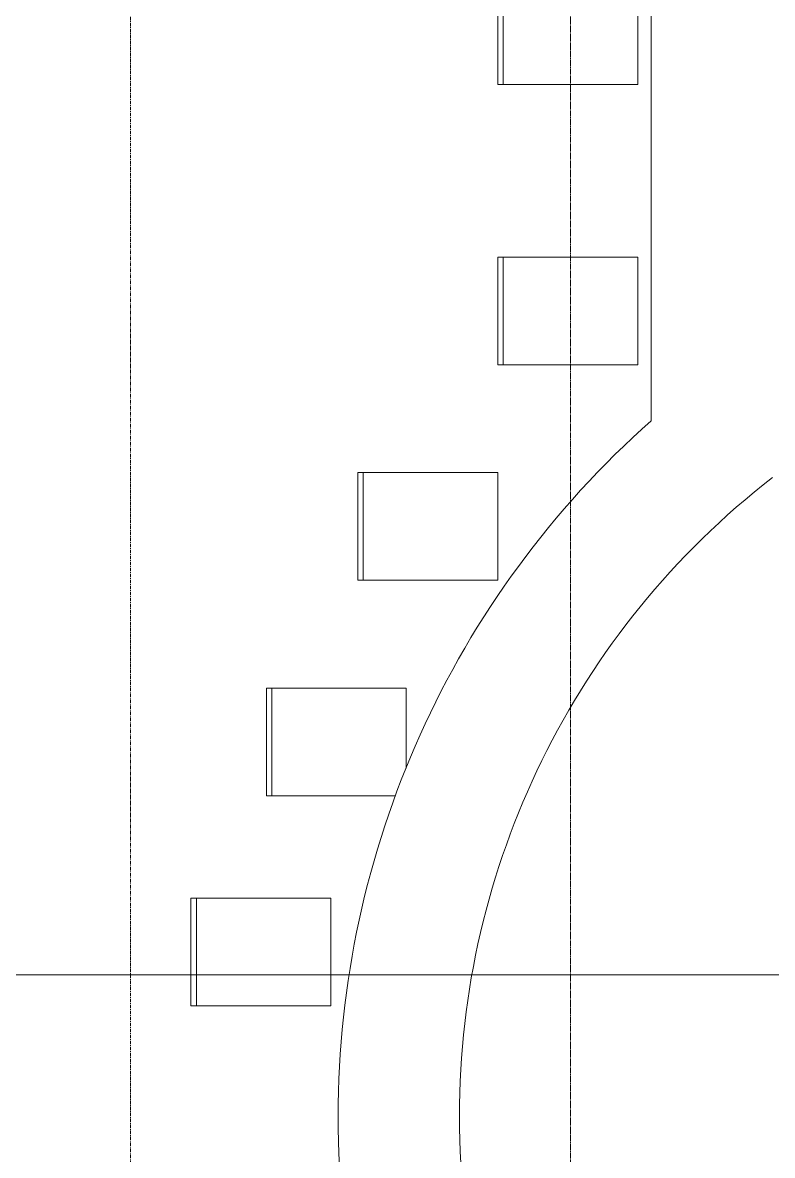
# Model space of a CAD drawing. Header units: inches. Extents: x 22 to 382261, y 22 to 371281.
# Drawn here: x 197582 to 200367, y 61838 to 66043 of the extents above; entities that cross this region are included whole.
import ezdxf

# ---------------------------------------------------------------- set-up
doc = ezdxf.new("R2010")
doc.units = ezdxf.units.IN
doc.header["$MEASUREMENT"] = 0
doc.linetypes.add('Grid Line 1_2_', pattern=[22.225, 12.7, -3.175, 3.175, -3.175])
doc.linetypes.add('Hidden 1_8_', pattern=[4.7625, 3.175, -1.5875])
for name, color, linetype, lineweight in [('A-DETL-HDLN', 90, 'Hidden 1_8_', 9), ('G-ANNO-SYMB', 111, 'Continuous', 9), ('I-FURN', 30, 'Continuous', 9), ('Q-CASE', 31, 'Continuous', 9), ('S-GRID', 1, 'Continuous', 9)]:
    doc.layers.add(name, color=color, linetype=linetype, lineweight=lineweight)

# ---------------------------------------------------------------- blocks, each defined once
blk = doc.blocks.new('Bar_Stool_-_Stivi_6177_0001 - Bar_Stool_-_Stivi_6177_0001-886307-02- FIRST FLOOR FURNITURE PLAN')
at = {"layer": 'I-FURN'}
for p, q in [((-250, 200), (-250, -200)), ((-200, 200), (-250, 200)), ((-200, 200), (200, 200)), ((200, 200), (250, 200)), ((250, 200), (270, 200)), ((250, 200), (250, -200)), ((270, 200), (270, -200)), ((-250, -200), (-200, -200)), ((200, -200), (-200, -200)), ((250, -200), (200, -200)), ((270, -200), (250, -200))]:
    blk.add_line(p, q, dxfattribs=at)
blk = doc.blocks.new('Bar_Stool_-_Stivi_6177_0001 - Bar_Stool_-_Stivi_6177_0001-V17-02- FIRST FLOOR FURNITURE PLAN')
at = {"layer": 'I-FURN'}
for p, q in [((-200, 200), (-209.9, 200)), ((-200, 200), (200, 200)), ((200, 200), (250, 200)), ((250, 200), (270, 200)), ((250, 200), (250, -200)), ((270, 200), (270, -200)), ((-250, 97.7), (-250, -200)), ((-250, -200), (-200, -200)), ((200, -200), (-200, -200)), ((250, -200), (200, -200)), ((270, -200), (250, -200))]:
    blk.add_line(p, q, dxfattribs=at)
blk = doc.blocks.new('Casework 30 - Casework 30-869156-02- FIRST FLOOR FURNITURE PLAN')
at = {"layer": 'Q-CASE'}
blk.add_line((20646.2, 8453.2), (20646.2, 6090.5), dxfattribs=at)
for radius, start, end in [(3448.7, 131.5144, 228.4856), (2998.7, 127.7493, 232.2507)]:
    blk.add_arc((22932, 3508.2), radius, start, end, dxfattribs=at)

msp = doc.modelspace()

# ---------------------------------------------------------------- linework, layer by layer
at = {"layer": 'A-DETL-HDLN'}
msp.add_line((199617.4, 56692.6), (199617.4, 70712.6), dxfattribs=at)
at = {"layer": 'G-ANNO-SYMB'}
msp.add_line((166138, 62507.6), (203137.2, 62507.6), dxfattribs=at)
at = {"layer": 'S-GRID', "linetype": 'Grid Line 1_2_'}
msp.add_line((197982.4, 49071), (197982.4, 73485.1), dxfattribs=at)

# ---------------------------------------------------------------- block references
at = {"layer": 'I-FURN', "rotation": 180}
for name, p in [('Bar_Stool_-_Stivi_6177_0001 - Bar_Stool_-_Stivi_6177_0001-886307-02- FIRST FLOOR FURNITURE PLAN', (199617.4, 66012.6)), ('Bar_Stool_-_Stivi_6177_0001 - Bar_Stool_-_Stivi_6177_0001-886307-02- FIRST FLOOR FURNITURE PLAN', (199617.4, 64972.6)), ('Bar_Stool_-_Stivi_6177_0001 - Bar_Stool_-_Stivi_6177_0001-886307-02- FIRST FLOOR FURNITURE PLAN', (199097.4, 64172.6)), ('Bar_Stool_-_Stivi_6177_0001 - Bar_Stool_-_Stivi_6177_0001-V17-02- FIRST FLOOR FURNITURE PLAN', (198757.4, 63372.6)), ('Bar_Stool_-_Stivi_6177_0001 - Bar_Stool_-_Stivi_6177_0001-886307-02- FIRST FLOOR FURNITURE PLAN', (198477.4, 62592.6))]:
    msp.add_blockref(name, p, dxfattribs=at)
at = {"layer": 'Q-CASE'}
msp.add_blockref('Casework 30 - Casework 30-869156-02- FIRST FLOOR FURNITURE PLAN', (179271.2, 58474.4), dxfattribs=at)

doc.saveas('drawing.dxf')
